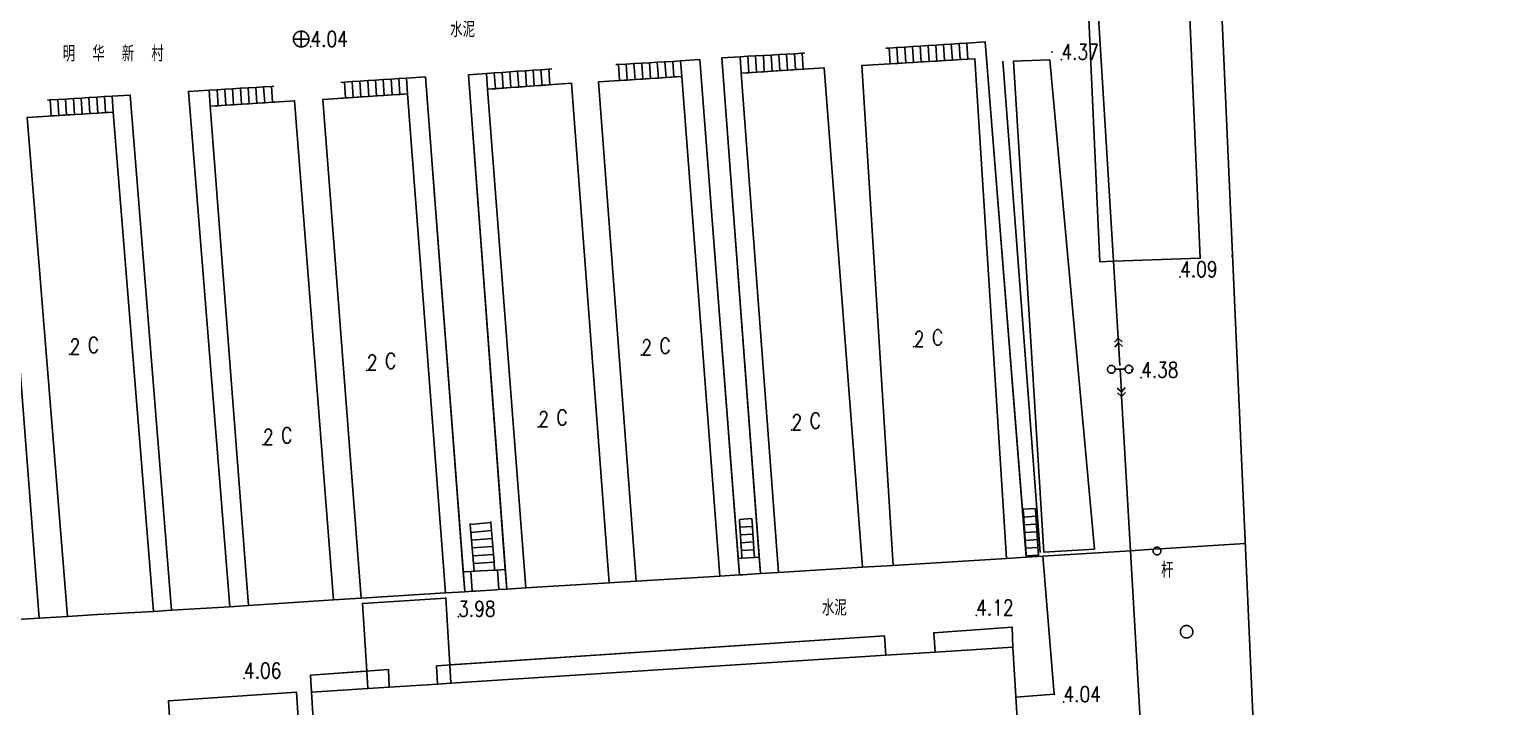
# Model space of a CAD drawing. Extents: x 500064 to 501389, y 2542464 to 2545400.
# Drawn here: x 500870.9 to 500964.5, y 2542843.4 to 2542886.9 of the extents above; entities that cross this region are included whole.
import ezdxf

# ---------------------------------------------------------------- set-up
doc = ezdxf.new("R2010")
doc.units = 0
doc.header["$LTSCALE"] = 0.5
doc.linetypes.add('CENTER', pattern=[50.8, 31.75, -6.35, 6.35, -6.35])
doc.layers.add('地形图', color=8, linetype='CONTINUOUS')
doc.styles.add('HZ', font='romans.shx', dxfattribs={"width": 0.8, "bigfont": 'hztxt.shx'})

msp = doc.modelspace()

# ---------------------------------------------------------------- linework, layer by layer
at = {"layer": '地形图', "linetype": 'Continuous'}
msp.add_lwpolyline([(501051.765, 2542864.58), (501048.881, 2542930.755), (500945.758, 2542926.198), (500949.738, 2542836.138), (500957.78, 2542836.499), (500958.294, 2542824.71), (501003.023, 2542826.72), (501006.649, 2542745.998), (501083.569, 2542749.427), (501082.741, 2542767.84), (501075.226, 2542767.514), (501073.683, 2542803.233), (501081.204, 2542803.584), (501080.395, 2542822.073), (501053.731, 2542820.719), (501053.374, 2542829.192), (501045.364, 2542828.835), (501043.755, 2542864.223)], close=True, dxfattribs=at)
at = {"layer": '地形图'}
for points in [[(500940.79, 2542867.076), (500940.487, 2542872.018), (500938.46, 2542905.136), (500937.375, 2542922.852)], [(500939.616, 2542871.988), (500940.487, 2542872.018), (500946.056, 2542872.209), (500944.643, 2542905.148), (500938.46, 2542905.136), (500938.12, 2542905.135), (500939.616, 2542871.988)], [(500888.323, 2542885.791), (500888.376, 2542885.794), (500888.427, 2542885.802), (500888.478, 2542885.816), (500888.527, 2542885.835), (500888.573, 2542885.858), (500888.617, 2542885.887), (500888.658, 2542885.92), (500888.695, 2542885.957), (500888.728, 2542885.997), (500888.756, 2542886.041), (500888.78, 2542886.088), (500888.799, 2542886.137), (500888.813, 2542886.187), (500888.821, 2542886.239), (500888.823, 2542886.291), (500888.821, 2542886.344), (500888.813, 2542886.395), (500888.799, 2542886.446), (500888.78, 2542886.495), (500888.756, 2542886.541), (500888.728, 2542886.585), (500888.695, 2542886.626), (500888.658, 2542886.663), (500888.617, 2542886.696), (500888.573, 2542886.724), (500888.527, 2542886.748), (500888.478, 2542886.767), (500888.427, 2542886.78), (500888.376, 2542886.789), (500888.323, 2542886.791), (500888.271, 2542886.789), (500888.219, 2542886.78), (500888.169, 2542886.767), (500888.12, 2542886.748), (500888.073, 2542886.724), (500888.03, 2542886.696), (500887.989, 2542886.663), (500887.952, 2542886.626), (500887.919, 2542886.585), (500887.89, 2542886.541), (500887.867, 2542886.495), (500887.848, 2542886.446), (500887.834, 2542886.395), (500887.826, 2542886.344), (500887.823, 2542886.291), (500887.826, 2542886.239), (500887.834, 2542886.187), (500887.848, 2542886.137), (500887.867, 2542886.088), (500887.89, 2542886.041), (500887.919, 2542885.997), (500887.952, 2542885.957), (500887.989, 2542885.92), (500888.03, 2542885.887), (500888.073, 2542885.858), (500888.12, 2542885.835), (500888.169, 2542885.816), (500888.219, 2542885.802), (500888.271, 2542885.794), (500888.323, 2542885.791)], [(500888.323, 2542885.791), (500888.323, 2542886.291), (500888.323, 2542886.791)], [(500887.823, 2542886.291), (500888.323, 2542886.291), (500888.823, 2542886.291)], [(500931.071, 2542886.033), (500930.573, 2542886.001), (500930.074, 2542885.969), (500929.576, 2542885.937), (500929.077, 2542885.905), (500928.578, 2542885.873), (500928.08, 2542885.841), (500927.581, 2542885.809), (500927.083, 2542885.777), (500926.584, 2542885.745), (500926.086, 2542885.713), (500925.858, 2542885.698)], [(500927.145, 2542884.758), (500927.083, 2542885.777)], [(500927.644, 2542884.788), (500927.581, 2542885.809)], [(500928.143, 2542884.818), (500928.08, 2542885.841)], [(500928.642, 2542884.848), (500928.578, 2542885.873)], [(500929.141, 2542884.878), (500929.077, 2542885.905)], [(500929.64, 2542884.908), (500929.576, 2542885.937)], [(500930.14, 2542884.938), (500930.074, 2542885.969)], [(500930.639, 2542884.968), (500930.573, 2542886.001)], [(500933.616, 2542852.929), (500934.89, 2542853.006), (500934.89, 2542853.008), (500934.883, 2542853.093), (500932.248, 2542886.108), (500931.071, 2542886.033)], [(500931.138, 2542884.998), (500931.071, 2542886.033)], [(500912.682, 2542884.883), (500912.184, 2542884.855), (500911.686, 2542884.827), (500911.188, 2542884.798), (500910.69, 2542884.77), (500910.192, 2542884.742), (500909.694, 2542884.714), (500909.196, 2542884.686), (500908.698, 2542884.657), (500908.538, 2542884.648)], [(500911.76, 2542883.823), (500911.686, 2542884.827)], [(500912.259, 2542883.855), (500912.184, 2542884.855)], [(500915.218, 2542851.798), (500916.466, 2542851.871), (500916.385, 2542852.924), (500913.928, 2542884.978), (500912.682, 2542884.883)], [(500912.758, 2542883.888), (500912.682, 2542884.883)], [(500916.508, 2542885.154), (500915.338, 2542885.088), (500917.736, 2542853.01), (500917.815, 2542851.95), (500918.978, 2542852.018)], [(500916.508, 2542885.154), (500917.006, 2542885.183), (500917.504, 2542885.211), (500918.002, 2542885.239), (500918.5, 2542885.267), (500918.998, 2542885.295), (500919.497, 2542885.324), (500919.995, 2542885.352), (500920.493, 2542885.38), (500920.648, 2542885.388)], [(500916.568, 2542884.098), (500916.508, 2542885.154)], [(500917.067, 2542884.131), (500917.006, 2542885.183)], [(500917.566, 2542884.163), (500917.504, 2542885.211)], [(500918.065, 2542884.196), (500918.002, 2542885.239)], [(500918.564, 2542884.229), (500918.5, 2542885.267)], [(500919.062, 2542884.262), (500918.998, 2542885.295)], [(500919.561, 2542884.294), (500919.497, 2542885.324)], [(500920.06, 2542884.327), (500919.995, 2542885.352)], [(500920.559, 2542884.36), (500920.493, 2542885.38)], [(500925.919, 2542884.684), (500926.147, 2542884.698), (500926.646, 2542884.728), (500927.145, 2542884.758), (500927.644, 2542884.788), (500928.143, 2542884.818), (500928.642, 2542884.848), (500929.141, 2542884.878), (500929.64, 2542884.908), (500930.14, 2542884.938), (500930.639, 2542884.968), (500931.138, 2542884.998)], [(500926.147, 2542884.698), (500926.086, 2542885.713)], [(500926.646, 2542884.728), (500926.584, 2542885.745)], [(500933.372, 2542884.88), (500934.164, 2542874.487), (500935.771, 2542853.313)], [(500900.226, 2542884.079), (500899.071, 2542883.993), (500901.43, 2542852.219), (500901.523, 2542850.959), (500902.748, 2542851.038)], [(500900.226, 2542884.079), (500900.725, 2542884.114), (500901.224, 2542884.149), (500901.723, 2542884.185), (500902.222, 2542884.22), (500902.72, 2542884.255), (500903.219, 2542884.29), (500903.718, 2542884.325), (500904.217, 2542884.36), (500904.416, 2542884.374)], [(500900.298, 2542883.068), (500900.226, 2542884.079)], [(500900.796, 2542883.103), (500900.725, 2542884.114)], [(500901.295, 2542883.138), (500901.224, 2542884.149)], [(500901.794, 2542883.174), (500901.723, 2542884.185)], [(500902.293, 2542883.209), (500902.222, 2542884.22)], [(500902.792, 2542883.244), (500902.72, 2542884.255)], [(500903.29, 2542883.279), (500903.219, 2542884.29)], [(500903.789, 2542883.315), (500903.718, 2542884.325)], [(500904.288, 2542883.35), (500904.217, 2542884.36)], [(500908.766, 2542883.627), (500908.698, 2542884.657)], [(500909.265, 2542883.659), (500909.196, 2542884.686)], [(500909.764, 2542883.692), (500909.694, 2542884.714)], [(500910.263, 2542883.725), (500910.192, 2542884.742)], [(500910.762, 2542883.757), (500910.69, 2542884.77)], [(500911.261, 2542883.79), (500911.188, 2542884.798)], [(500920.714, 2542884.37), (500920.559, 2542884.36), (500920.06, 2542884.327), (500919.561, 2542884.294), (500919.062, 2542884.262), (500918.564, 2542884.229), (500918.065, 2542884.196), (500917.566, 2542884.163), (500917.067, 2542884.131), (500916.568, 2542884.098)], [(500884.948, 2542849.898), (500883.737, 2542849.825), (500881.087, 2542882.924), (500882.425, 2542883.006)], [(500882.425, 2542883.006), (500882.924, 2542883.037), (500883.422, 2542883.067), (500883.921, 2542883.097), (500884.419, 2542883.128), (500884.918, 2542883.158), (500885.417, 2542883.189), (500885.915, 2542883.219), (500886.414, 2542883.249), (500886.558, 2542883.258)], [(500882.488, 2542881.978), (500882.425, 2542883.006)], [(500882.987, 2542882.01), (500882.924, 2542883.037)], [(500883.486, 2542882.043), (500883.422, 2542883.067)], [(500883.984, 2542882.075), (500883.921, 2542883.097)], [(500884.484, 2542882.107), (500884.419, 2542883.128)], [(500884.982, 2542882.14), (500884.918, 2542883.158)], [(500885.481, 2542882.172), (500885.417, 2542883.189)], [(500885.98, 2542882.204), (500885.915, 2542883.219)], [(500886.479, 2542882.237), (500886.414, 2542883.249)], [(500895.093, 2542883.78), (500894.594, 2542883.748), (500894.095, 2542883.716), (500893.596, 2542883.684), (500893.097, 2542883.652), (500892.598, 2542883.619), (500892.099, 2542883.587), (500891.6, 2542883.555), (500891.101, 2542883.523), (500890.868, 2542883.508)], [(500891.166, 2542882.511), (500891.101, 2542883.523)], [(500891.665, 2542882.543), (500891.6, 2542883.555)], [(500892.164, 2542882.575), (500892.099, 2542883.587)], [(500892.663, 2542882.607), (500892.598, 2542883.619)], [(500893.162, 2542882.639), (500893.097, 2542883.652)], [(500893.661, 2542882.672), (500893.596, 2542883.684)], [(500894.16, 2542882.704), (500894.095, 2542883.716)], [(500894.659, 2542882.736), (500894.594, 2542883.748)], [(500895.093, 2542883.78), (500896.318, 2542883.858), (500898.728, 2542852.068), (500898.825, 2542850.787), (500897.598, 2542850.708)], [(500895.158, 2542882.768), (500895.093, 2542883.78)], [(500904.487, 2542883.364), (500904.288, 2542883.35), (500903.789, 2542883.315), (500903.29, 2542883.279), (500902.792, 2542883.244), (500902.293, 2542883.209), (500901.794, 2542883.174), (500901.295, 2542883.138), (500900.796, 2542883.103), (500900.298, 2542883.068)], [(500908.605, 2542883.616), (500908.766, 2542883.627), (500909.265, 2542883.659), (500909.764, 2542883.692), (500910.263, 2542883.725), (500910.762, 2542883.757), (500911.261, 2542883.79), (500911.76, 2542883.823), (500912.259, 2542883.855), (500912.758, 2542883.888)], [(500876.195, 2542882.623), (500875.696, 2542882.593), (500875.197, 2542882.562), (500874.698, 2542882.532), (500874.199, 2542882.501), (500873.7, 2542882.47), (500873.2, 2542882.44), (500872.701, 2542882.409), (500872.202, 2542882.378), (500872.038, 2542882.368)], [(500872.265, 2542881.353), (500872.202, 2542882.378)], [(500872.764, 2542881.384), (500872.701, 2542882.409)], [(500873.263, 2542881.414), (500873.2, 2542882.44)], [(500873.762, 2542881.445), (500873.7, 2542882.47)], [(500874.261, 2542881.476), (500874.199, 2542882.501)], [(500874.76, 2542881.506), (500874.698, 2542882.532)], [(500875.26, 2542881.537), (500875.197, 2542882.562)], [(500875.759, 2542881.567), (500875.696, 2542882.593)], [(500876.195, 2542882.623), (500877.344, 2542882.694), (500879.997, 2542849.598), (500878.848, 2542849.528)], [(500876.258, 2542881.598), (500876.195, 2542882.623)], [(500886.623, 2542882.246), (500886.479, 2542882.237), (500885.98, 2542882.204), (500885.481, 2542882.172), (500884.982, 2542882.14), (500884.484, 2542882.107), (500883.984, 2542882.075), (500883.486, 2542882.043), (500882.987, 2542882.01), (500882.488, 2542881.978)], [(500890.933, 2542882.496), (500891.166, 2542882.511), (500891.665, 2542882.543), (500892.164, 2542882.575), (500892.663, 2542882.607), (500893.162, 2542882.639), (500893.661, 2542882.672), (500894.16, 2542882.704), (500894.659, 2542882.736), (500895.158, 2542882.768)], [(500872.1, 2542881.343), (500872.265, 2542881.353), (500872.764, 2542881.384), (500873.263, 2542881.414), (500873.762, 2542881.445), (500874.261, 2542881.476), (500874.76, 2542881.506), (500875.26, 2542881.537), (500875.759, 2542881.567), (500876.258, 2542881.598)], [(500940.556, 2542866.811), (500940.79, 2542867.076)], [(500940.897, 2542865.329), (500940.809, 2542866.768), (500940.79, 2542867.076)], [(500940.79, 2542867.076), (500941.055, 2542866.841)], [(500940.575, 2542866.504), (500940.809, 2542866.768)], [(500940.809, 2542866.768), (500941.074, 2542866.534)], [(500940.349, 2542864.824), (500940.365, 2542864.824), (500940.381, 2542864.826), (500940.396, 2542864.828), (500940.412, 2542864.832), (500940.427, 2542864.836), (500940.441, 2542864.841), (500940.456, 2542864.848), (500940.47, 2542864.855), (500940.483, 2542864.863), (500940.496, 2542864.872), (500940.509, 2542864.881), (500940.521, 2542864.892), (500940.532, 2542864.903), (500940.542, 2542864.915), (500940.552, 2542864.927), (500940.561, 2542864.94), (500940.569, 2542864.953), (500940.576, 2542864.967), (500940.582, 2542864.982), (500940.587, 2542864.997), (500940.592, 2542865.012), (500940.595, 2542865.027), (500940.597, 2542865.043), (500940.599, 2542865.058), (500940.599, 2542865.074), (500940.599, 2542865.076), (500940.599, 2542865.09), (500940.597, 2542865.105), (500940.595, 2542865.121), (500940.592, 2542865.136), (500940.587, 2542865.151), (500940.582, 2542865.166), (500940.576, 2542865.18), (500940.569, 2542865.194), (500940.561, 2542865.208), (500940.552, 2542865.221), (500940.542, 2542865.233), (500940.532, 2542865.245), (500940.521, 2542865.256), (500940.509, 2542865.267), (500940.496, 2542865.276), (500940.483, 2542865.285), (500940.47, 2542865.293), (500940.456, 2542865.3), (500940.441, 2542865.306), (500940.427, 2542865.312), (500940.412, 2542865.316), (500940.396, 2542865.319), (500940.381, 2542865.322), (500940.365, 2542865.323), (500940.349, 2542865.324), (500940.334, 2542865.323), (500940.318, 2542865.322), (500940.303, 2542865.319), (500940.287, 2542865.316), (500940.272, 2542865.312), (500940.257, 2542865.306), (500940.243, 2542865.3), (500940.229, 2542865.293), (500940.215, 2542865.285), (500940.203, 2542865.276), (500940.19, 2542865.267), (500940.178, 2542865.256), (500940.167, 2542865.245), (500940.157, 2542865.233), (500940.147, 2542865.221), (500940.138, 2542865.208), (500940.13, 2542865.194), (500940.123, 2542865.18), (500940.117, 2542865.166), (500940.112, 2542865.151), (500940.107, 2542865.136), (500940.104, 2542865.121), (500940.101, 2542865.105), (500940.1, 2542865.09), (500940.099, 2542865.074), (500940.1, 2542865.058), (500940.101, 2542865.043), (500940.104, 2542865.027), (500940.107, 2542865.012), (500940.112, 2542864.997), (500940.117, 2542864.982), (500940.123, 2542864.967), (500940.13, 2542864.953), (500940.138, 2542864.94), (500940.147, 2542864.927), (500940.157, 2542864.915), (500940.167, 2542864.903), (500940.178, 2542864.892), (500940.19, 2542864.881), (500940.203, 2542864.872), (500940.215, 2542864.863), (500940.229, 2542864.855), (500940.243, 2542864.848), (500940.257, 2542864.841), (500940.272, 2542864.836), (500940.287, 2542864.832), (500940.303, 2542864.828), (500940.318, 2542864.826), (500940.334, 2542864.824), (500940.349, 2542864.824)], [(500941.475, 2542864.835), (500941.491, 2542864.836), (500941.506, 2542864.837), (500941.522, 2542864.839), (500941.537, 2542864.843), (500941.552, 2542864.847), (500941.567, 2542864.853), (500941.581, 2542864.859), (500941.595, 2542864.866), (500941.609, 2542864.874), (500941.622, 2542864.883), (500941.634, 2542864.892), (500941.646, 2542864.903), (500941.657, 2542864.914), (500941.668, 2542864.926), (500941.677, 2542864.938), (500941.686, 2542864.951), (500941.694, 2542864.965), (500941.701, 2542864.979), (500941.707, 2542864.993), (500941.713, 2542865.008), (500941.717, 2542865.023), (500941.72, 2542865.038), (500941.723, 2542865.054), (500941.724, 2542865.069), (500941.725, 2542865.085), (500941.724, 2542865.101), (500941.723, 2542865.116), (500941.72, 2542865.132), (500941.717, 2542865.147), (500941.713, 2542865.162), (500941.707, 2542865.177), (500941.701, 2542865.192), (500941.694, 2542865.205), (500941.686, 2542865.219), (500941.677, 2542865.232), (500941.668, 2542865.244), (500941.657, 2542865.256), (500941.646, 2542865.267), (500941.634, 2542865.278), (500941.622, 2542865.287), (500941.609, 2542865.296), (500941.595, 2542865.304), (500941.581, 2542865.311), (500941.567, 2542865.317), (500941.552, 2542865.323), (500941.537, 2542865.327), (500941.522, 2542865.331), (500941.506, 2542865.333), (500941.491, 2542865.335), (500941.475, 2542865.335), (500941.459, 2542865.335), (500941.444, 2542865.333), (500941.428, 2542865.331), (500941.413, 2542865.327), (500941.398, 2542865.323), (500941.383, 2542865.317), (500941.368, 2542865.311), (500941.354, 2542865.304), (500941.341, 2542865.296), (500941.328, 2542865.287), (500941.316, 2542865.278), (500941.304, 2542865.267), (500941.293, 2542865.256), (500941.282, 2542865.244), (500941.273, 2542865.232), (500941.264, 2542865.219), (500941.256, 2542865.205), (500941.249, 2542865.192), (500941.242, 2542865.177), (500941.237, 2542865.162), (500941.233, 2542865.147), (500941.229, 2542865.132), (500941.227, 2542865.116), (500941.225, 2542865.101), (500941.225, 2542865.085), (500941.225, 2542865.082), (500941.225, 2542865.069), (500941.227, 2542865.054), (500941.229, 2542865.038), (500941.233, 2542865.023), (500941.237, 2542865.008), (500941.242, 2542864.993), (500941.249, 2542864.979), (500941.256, 2542864.965), (500941.264, 2542864.951), (500941.273, 2542864.938), (500941.282, 2542864.926), (500941.293, 2542864.914), (500941.304, 2542864.903), (500941.316, 2542864.892), (500941.328, 2542864.883), (500941.341, 2542864.874), (500941.354, 2542864.866), (500941.368, 2542864.859), (500941.383, 2542864.853), (500941.398, 2542864.847), (500941.413, 2542864.843), (500941.428, 2542864.839), (500941.444, 2542864.837), (500941.459, 2542864.836), (500941.475, 2542864.835)], [(500940.599, 2542865.076), (500940.912, 2542865.079), (500941.225, 2542865.082)], [(500940.912, 2542865.079), (500940.995, 2542863.64), (500941.012, 2542863.332)], [(500940.995, 2542863.64), (500940.731, 2542863.875)], [(500941.012, 2542863.332), (500940.748, 2542863.568)], [(500941.23, 2542863.904), (500940.995, 2542863.64)], [(500941.248, 2542863.596), (500941.012, 2542863.332)], [(500941.012, 2542863.332), (500941.58, 2542853.423), (500945.044, 2542792.948)], [(500934.695, 2542856.087), (500935.478, 2542856.136)], [(500934.695, 2542856.087), (500934.726, 2542855.588), (500934.758, 2542855.089), (500934.789, 2542854.59), (500934.82, 2542854.091), (500934.852, 2542853.592), (500934.883, 2542853.093)], [(500935.667, 2542853.142), (500935.636, 2542853.641), (500935.604, 2542854.14), (500935.573, 2542854.639), (500935.541, 2542855.138), (500935.51, 2542855.637), (500935.478, 2542856.136)], [(500899.178, 2542855.178), (500899.185, 2542855.098), (500899.225, 2542854.6), (500899.266, 2542854.102), (500899.306, 2542853.603), (500899.347, 2542853.105), (500899.387, 2542852.606), (500899.428, 2542852.108)], [(500899.185, 2542855.098), (500900.505, 2542855.226)], [(500900.748, 2542852.168), (500900.707, 2542852.678), (500900.667, 2542853.188), (500900.627, 2542853.697), (500900.586, 2542854.207), (500900.545, 2542854.717), (500900.505, 2542855.226), (500900.498, 2542855.308)], [(500916.47, 2542855.435), (500917.268, 2542855.485)], [(500916.47, 2542855.435), (500916.501, 2542854.936), (500916.533, 2542854.437), (500916.564, 2542853.938), (500916.596, 2542853.439), (500916.627, 2542852.94)], [(500916.501, 2542854.936), (500917.3, 2542854.986)], [(500917.425, 2542852.99), (500917.394, 2542853.489), (500917.363, 2542853.988), (500917.331, 2542854.487), (500917.3, 2542854.986), (500917.268, 2542855.485)], [(500934.726, 2542855.588), (500935.51, 2542855.637)], [(500934.758, 2542855.089), (500935.541, 2542855.138)], [(500899.225, 2542854.6), (500900.545, 2542854.717)], [(500899.266, 2542854.102), (500900.586, 2542854.207)], [(500916.533, 2542854.437), (500917.331, 2542854.487)], [(500916.564, 2542853.938), (500917.363, 2542853.988)], [(500934.789, 2542854.59), (500935.573, 2542854.639)], [(500934.82, 2542854.091), (500935.604, 2542854.14)], [(500899.306, 2542853.603), (500900.627, 2542853.697)], [(500899.347, 2542853.105), (500900.667, 2542853.188)], [(500916.596, 2542853.439), (500917.394, 2542853.489)], [(500917.425, 2542852.99), (500917.736, 2542853.01)], [(500917.736, 2542853.01), (500917.815, 2542851.95)], [(500933.616, 2542852.929), (500934.89, 2542853.008), (500935.96, 2542853.074), (500941.58, 2542853.423), (500943.058, 2542853.515), (500943.493, 2542853.542), (500948.941, 2542853.88)], [(500934.217, 2542844.017), (500936.678, 2542844.204), (500935.96, 2542853.074)], [(500934.852, 2542853.592), (500935.636, 2542853.641)], [(500934.883, 2542853.093), (500935.667, 2542853.142)], [(500943.283, 2542853.156), (500943.299, 2542853.157), (500943.315, 2542853.158), (500943.33, 2542853.161), (500943.345, 2542853.164), (500943.36, 2542853.169), (500943.375, 2542853.174), (500943.39, 2542853.18), (500943.404, 2542853.187), (500943.417, 2542853.195), (500943.43, 2542853.204), (500943.443, 2542853.214), (500943.454, 2542853.224), (500943.465, 2542853.235), (500943.476, 2542853.247), (500943.485, 2542853.259), (500943.494, 2542853.272), (500943.502, 2542853.286), (500943.509, 2542853.3), (500943.516, 2542853.314), (500943.521, 2542853.329), (500943.525, 2542853.344), (500943.529, 2542853.359), (500943.531, 2542853.375), (500943.533, 2542853.391), (500943.533, 2542853.406), (500943.533, 2542853.422), (500943.531, 2542853.438), (500943.529, 2542853.453), (500943.525, 2542853.468), (500943.521, 2542853.484), (500943.516, 2542853.498), (500943.509, 2542853.513), (500943.502, 2542853.527), (500943.494, 2542853.54), (500943.493, 2542853.542), (500943.485, 2542853.553), (500943.476, 2542853.566), (500943.465, 2542853.577), (500943.454, 2542853.589), (500943.443, 2542853.599), (500943.43, 2542853.609), (500943.417, 2542853.617), (500943.404, 2542853.625), (500943.39, 2542853.633), (500943.375, 2542853.639), (500943.36, 2542853.644), (500943.345, 2542853.648), (500943.33, 2542853.652), (500943.315, 2542853.654), (500943.299, 2542853.656), (500943.283, 2542853.656), (500943.267, 2542853.656), (500943.252, 2542853.654), (500943.236, 2542853.652), (500943.221, 2542853.648), (500943.206, 2542853.644), (500943.191, 2542853.639), (500943.177, 2542853.633), (500943.163, 2542853.625), (500943.149, 2542853.617), (500943.136, 2542853.609), (500943.124, 2542853.599), (500943.112, 2542853.589), (500943.101, 2542853.577), (500943.091, 2542853.566), (500943.081, 2542853.553), (500943.072, 2542853.54), (500943.064, 2542853.527), (500943.058, 2542853.515), (500943.057, 2542853.513), (500943.051, 2542853.498), (500943.045, 2542853.484), (500943.041, 2542853.468), (500943.038, 2542853.453), (500943.035, 2542853.438), (500943.034, 2542853.422), (500943.033, 2542853.406), (500943.034, 2542853.391), (500943.035, 2542853.375), (500943.038, 2542853.359), (500943.041, 2542853.344), (500943.045, 2542853.329), (500943.051, 2542853.314), (500943.057, 2542853.3), (500943.064, 2542853.286), (500943.072, 2542853.272), (500943.081, 2542853.259), (500943.091, 2542853.247), (500943.101, 2542853.235), (500943.112, 2542853.224), (500943.124, 2542853.214), (500943.136, 2542853.204), (500943.149, 2542853.195), (500943.163, 2542853.187), (500943.177, 2542853.18), (500943.191, 2542853.174), (500943.206, 2542853.169), (500943.221, 2542853.164), (500943.236, 2542853.161), (500943.252, 2542853.158), (500943.267, 2542853.157), (500943.283, 2542853.156)], [(500899.428, 2542852.108), (500899.227, 2542852.097), (500898.728, 2542852.068)], [(500898.728, 2542852.068), (500898.825, 2542850.787)], [(500899.227, 2542852.097), (500899.313, 2542850.818)], [(500899.387, 2542852.606), (500900.707, 2542852.678)], [(500899.428, 2542852.108), (500900.748, 2542852.168)], [(500900.748, 2542852.168), (500900.931, 2542852.182), (500901.43, 2542852.219)], [(500900.931, 2542852.182), (500901.014, 2542850.927)], [(500901.43, 2542852.219), (500901.523, 2542850.959)], [(500916.627, 2542852.94), (500916.385, 2542852.924)], [(500916.385, 2542852.924), (500916.466, 2542851.871)], [(500916.627, 2542852.94), (500917.425, 2542852.99)], [(500924.368, 2542852.358), (500926.348, 2542852.468)], [(500908.098, 2542851.368), (500909.828, 2542851.458)], [(500915.218, 2542851.798), (500916.466, 2542851.871), (500916.694, 2542851.884), (500917.492, 2542851.931), (500917.815, 2542851.95), (500918.978, 2542852.018)], [(500916.466, 2542851.871), (500916.694, 2542851.884)], [(500916.694, 2542851.884), (500917.492, 2542851.931)], [(500917.815, 2542851.95), (500917.492, 2542851.931)], [(500890.398, 2542850.268), (500892.178, 2542850.378)], [(500897.598, 2542850.708), (500898.825, 2542850.787), (500899.313, 2542850.818), (500899.51, 2542850.831), (500900.828, 2542850.915), (500901.014, 2542850.927), (500901.523, 2542850.959), (500902.748, 2542851.038)], [(500898.825, 2542850.787), (500899.313, 2542850.818), (500899.51, 2542850.831)], [(500899.51, 2542850.831), (500900.828, 2542850.915)], [(500901.523, 2542850.959), (500901.014, 2542850.927), (500900.828, 2542850.915)], [(500878.848, 2542849.528), (500879.997, 2542849.598), (500883.737, 2542849.825), (500884.948, 2542849.898)], [(500871.497, 2542849.088), (500873.308, 2542849.188)], [(500934.022, 2542847.238), (500933.98, 2542848.505), (500928.946, 2542848.158), (500929.034, 2542846.916)], [(500945.182, 2542847.817), (500945.207, 2542847.818), (500945.232, 2542847.82), (500945.257, 2542847.824), (500945.282, 2542847.829), (500945.306, 2542847.836), (500945.33, 2542847.845), (500945.353, 2542847.855), (500945.375, 2542847.866), (500945.397, 2542847.879), (500945.417, 2542847.893), (500945.437, 2542847.909), (500945.456, 2542847.925), (500945.474, 2542847.943), (500945.49, 2542847.962), (500945.506, 2542847.982), (500945.52, 2542848.002), (500945.533, 2542848.024), (500945.544, 2542848.046), (500945.554, 2542848.07), (500945.563, 2542848.093), (500945.57, 2542848.117), (500945.575, 2542848.142), (500945.579, 2542848.167), (500945.581, 2542848.192), (500945.582, 2542848.217), (500945.581, 2542848.242), (500945.579, 2542848.267), (500945.575, 2542848.292), (500945.57, 2542848.316), (500945.563, 2542848.34), (500945.554, 2542848.364), (500945.544, 2542848.387), (500945.533, 2542848.409), (500945.52, 2542848.431), (500945.506, 2542848.452), (500945.49, 2542848.472), (500945.474, 2542848.491), (500945.456, 2542848.508), (500945.437, 2542848.525), (500945.417, 2542848.54), (500945.397, 2542848.555), (500945.375, 2542848.567), (500945.353, 2542848.579), (500945.33, 2542848.589), (500945.306, 2542848.597), (500945.282, 2542848.604), (500945.257, 2542848.61), (500945.232, 2542848.614), (500945.207, 2542848.616), (500945.182, 2542848.617), (500945.157, 2542848.616), (500945.132, 2542848.614), (500945.107, 2542848.61), (500945.083, 2542848.604), (500945.059, 2542848.597), (500945.035, 2542848.589), (500945.012, 2542848.579), (500944.99, 2542848.567), (500944.968, 2542848.555), (500944.947, 2542848.54), (500944.927, 2542848.525), (500944.908, 2542848.508), (500944.891, 2542848.491), (500944.874, 2542848.472), (500944.859, 2542848.452), (500944.845, 2542848.431), (500944.832, 2542848.409), (500944.82, 2542848.387), (500944.81, 2542848.364), (500944.802, 2542848.34), (500944.795, 2542848.316), (500944.789, 2542848.292), (500944.785, 2542848.267), (500944.783, 2542848.242), (500944.782, 2542848.217), (500944.783, 2542848.192), (500944.785, 2542848.167), (500944.789, 2542848.142), (500944.795, 2542848.117), (500944.802, 2542848.093), (500944.81, 2542848.07), (500944.82, 2542848.046), (500944.832, 2542848.024), (500944.845, 2542848.002), (500944.859, 2542847.982), (500944.874, 2542847.962), (500944.891, 2542847.943), (500944.908, 2542847.925), (500944.927, 2542847.909), (500944.947, 2542847.893), (500944.968, 2542847.879), (500944.99, 2542847.866), (500945.012, 2542847.855), (500945.035, 2542847.845), (500945.059, 2542847.836), (500945.083, 2542847.829), (500945.107, 2542847.824), (500945.132, 2542847.82), (500945.157, 2542847.818), (500945.182, 2542847.817)], [(500897.075, 2542844.859), (500897.016, 2542846.026), (500925.775, 2542847.957), (500925.862, 2542846.712)], [(500888.991, 2542844.339), (500888.924, 2542845.42), (500893.93, 2542845.793), (500893.981, 2542844.66)]]:
    msp.add_lwpolyline(points, dxfattribs=at)
for points in [[(500931.138, 2542884.998), (500931.591, 2542885.027), (500933.616, 2542852.929), (500934.89, 2542853.006), (500932.248, 2542886.108), (500931.071, 2542886.033)], [(500912.758, 2542883.888), (500915.218, 2542851.798), (500916.466, 2542851.871), (500913.928, 2542884.978), (500912.682, 2542884.883)], [(500916.568, 2542884.098), (500916.508, 2542885.154), (500915.338, 2542885.088), (500917.815, 2542851.95), (500918.978, 2542852.018)], [(500931.138, 2542884.998), (500924.321, 2542884.588), (500926.348, 2542852.468), (500933.616, 2542852.929), (500931.591, 2542885.027)], [(500936.401, 2542884.965), (500934.072, 2542884.873), (500936.021, 2542853.329), (500939.267, 2542853.53)], [(500900.298, 2542883.068), (500900.226, 2542884.079), (500899.071, 2542883.993), (500901.523, 2542850.96), (500902.748, 2542851.038)], [(500916.568, 2542884.098), (500918.978, 2542852.018), (500924.368, 2542852.358), (500921.908, 2542884.448)], [(500882.488, 2542881.978), (500882.425, 2542883.006), (500881.087, 2542882.924), (500883.737, 2542849.825), (500884.948, 2542849.898)], [(500895.158, 2542882.768), (500897.598, 2542850.708), (500898.825, 2542850.787), (500896.318, 2542883.858), (500895.093, 2542883.78)], [(500900.298, 2542883.068), (500902.748, 2542851.038), (500908.098, 2542851.368), (500905.688, 2542883.448)], [(500912.758, 2542883.888), (500907.418, 2542883.538), (500909.828, 2542851.458), (500915.218, 2542851.798)], [(500876.258, 2542881.598), (500878.848, 2542849.528), (500879.997, 2542849.598), (500877.344, 2542882.694), (500876.195, 2542882.623)], [(500882.488, 2542881.978), (500884.948, 2542849.898), (500890.398, 2542850.268), (500887.898, 2542882.328)], [(500895.158, 2542882.768), (500889.718, 2542882.418), (500892.178, 2542850.378), (500897.598, 2542850.708)], [(500866.067, 2542848.76), (500871.497, 2542849.088), (500869.038, 2542881.161), (500863.607, 2542880.841)], [(500876.258, 2542881.598), (500870.718, 2542881.258), (500873.308, 2542849.188), (500875.238, 2542849.318), (500878.848, 2542849.528)], [(500897.612, 2542850.379), (500892.255, 2542850.034), (500892.535, 2542845.689), (500892.607, 2542844.572), (500893.981, 2542844.66), (500897.075, 2542844.859), (500897.945, 2542844.915), (500897.873, 2542846.083)], [(500934.022, 2542847.238), (500933.98, 2542848.505), (500928.946, 2542848.158), (500929.034, 2542846.916)], [(500897.873, 2542846.083), (500897.945, 2542844.915), (500925.862, 2542846.712), (500925.775, 2542847.957)], [(500934.022, 2542847.238), (500929.034, 2542846.916), (500925.862, 2542846.712), (500897.945, 2542844.915), (500897.075, 2542844.859), (500893.981, 2542844.66), (500892.607, 2542844.572), (500888.991, 2542844.339), (500890.232, 2542824.325), (500935.237, 2542827.138)], [(500892.535, 2542845.689), (500888.924, 2542845.42), (500888.991, 2542844.339), (500892.607, 2542844.572)], [(500889.331, 2542824.207), (500889.327, 2542824.272), (500888.033, 2542844.333), (500879.803, 2542843.787), (500881.096, 2542823.719)]]:
    msp.add_lwpolyline(points, close=True, dxfattribs=at)
at = {"layer": '地形图', "ltscale": 10}
for p in [(500888.323, 2542886.291), (500936.546, 2542885.469), (500948.089, 2542872.357), (500941.66, 2542865.042), (500897.612, 2542850.379), (500933.98, 2542848.505), (500888.991, 2542844.339), (500936.678, 2542844.204)]:
    msp.add_point(p, dxfattribs=at)
at = {"layer": '地形图', "linetype": 'CENTER'}
for p in [(500888.923, 2542885.795, 4.04), (500937.146, 2542884.973, 4.37), (500944.768, 2542871.006, 4.09), (500927.663, 2542866.521, 2), (500873.456, 2542866.038, 2), (500910.164, 2542865.986, 2), (500892.539, 2542865.015, 2), (500942.26, 2542864.546, 4.38), (500903.552, 2542861.376, 2), (500919.811, 2542861.177, 2), (500885.871, 2542860.234, 2), (500931.673, 2542849.265, 4.12), (500898.409, 2542849.192, 3.98), (500884.653, 2542845.224, 4.06), (500937.278, 2542843.708, 4.04)]:
    msp.add_point(p, dxfattribs=at)

# ---------------------------------------------------------------- texts
at = {"layer": '地形图', "ltscale": 10, "style": 'HZ', "width": 0.8}
for s, p in [('4.04', (500888.923, 2542885.795)), ('水泥', (500897.889, 2542886.411)), ('明  华  新  村', (500873.013, 2542884.85)), ('4.37', (500937.146, 2542884.973)), ('4.09', (500944.768, 2542871.006)), ('C', (500874.624, 2542866.141)), ('C', (500911.332, 2542866.089)), ('2', (500927.663, 2542866.521)), ('C', (500928.831, 2542866.624)), ('2', (500873.456, 2542866.038)), ('C', (500893.707, 2542865.118)), ('2', (500910.164, 2542865.986)), ('2', (500892.539, 2542865.015)), ('4.38', (500942.26, 2542864.546)), ('2', (500903.552, 2542861.376)), ('C', (500904.72, 2542861.479)), ('2', (500919.811, 2542861.177)), ('C', (500920.979, 2542861.28)), ('2', (500885.871, 2542860.234)), ('C', (500887.039, 2542860.337)), ('杆', (500943.541, 2542851.683)), ('3.98', (500898.409, 2542849.192)), ('水泥', (500921.763, 2542849.258)), ('4.12', (500931.673, 2542849.265)), ('4.06', (500884.653, 2542845.224)), ('4.04', (500937.278, 2542843.708))]:
    msp.add_text(s, height=1, dxfattribs=at).set_placement(p)

doc.saveas('drawing.dxf')
